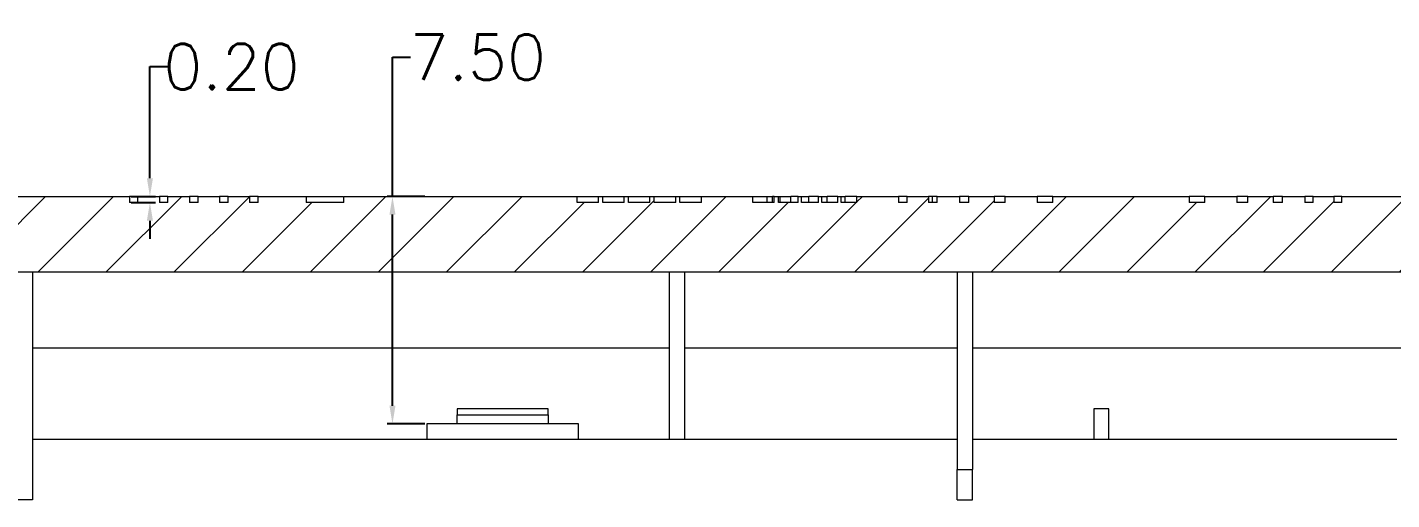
# Model space of a CAD drawing. Header units: inches. Extents: x 1846 to 3307, y 1126 to 1431.
# Drawn here: x 2106.57 to 2151.58, y 1263.78 to 1279.35 of the extents above; entities that cross this region are included whole.
import ezdxf

# ---------------------------------------------------------------- set-up
doc = ezdxf.new("R2010")
doc.units = ezdxf.units.IN
doc.header["$LTSCALE"] = 15
doc.styles.get("Standard").update_dxf_attribs({"font": 'txt', "bigfont": 'gbcbig.shx'})
doc.dimstyles.new('2', dxfattribs={"dimtxt": 1.5, "dimasz": 0.6, "dimexe": 0.18, "dimexo": 0.0625, "dimgap": 0.09, "dimtad": 0, "dimtih": 1, "dimtoh": 1, "dimzin": 0, "dimdsep": 46, "dimtxsty": 'Standard', "dimcen": 0, "dimadec": 0, "dimazin": 2, "dimtfac": 1, "dimtofl": 0, "dimtmove": 0, "dimatfit": 3, "dimfxl": 1, "dimtolj": 1, "dimtzin": 0, "dimarcsym": 0})

# ---------------------------------------------------------------- blocks, each defined once
blk = doc.blocks.new('*D506')
at = {"color": 0, "lineweight": -2}
for p, q in [((2118.618, 1273.775), (2118.618, 1278.369)), ((2118.618, 1278.369), (2119.218, 1278.369)), ((2119.686, 1273.775), (2118.438, 1273.775)), ((2118.618, 1266.875), (2118.618, 1273.175)), ((2119.686, 1266.275), (2118.438, 1266.275))]:
    blk.add_line(p, q, dxfattribs=at)
at = {"color": 0}
for points in [[(2118.518, 1273.175), (2118.718, 1273.175), (2118.618, 1273.775)], [(2118.518, 1266.875), (2118.718, 1266.875), (2118.618, 1266.275)]]:
    blk.add_solid(points, dxfattribs=at)
at = {"layer": 'Defpoints', "color": 0}
for p in [(2118.618, 1273.775), (2119.749, 1273.775), (2119.749, 1266.275)]:
    blk.add_point(p, dxfattribs=at)
at = {"color": 0, "insert": (2121.433, 1278.369), "char_height": 1.5, "attachment_point": 5}
blk.add_mtext('\\A1;7.50', dxfattribs=at)
blk = doc.blocks.new('*D507')
at = {"color": 0, "lineweight": -2}
for p, q in [((2110.618, 1274.375), (2110.618, 1278.056)), ((2110.618, 1278.056), (2111.218, 1278.056)), ((2110.004, 1273.775), (2110.798, 1273.775)), ((2110.004, 1273.575), (2110.798, 1273.575)), ((2110.618, 1272.975), (2110.618, 1272.375))]:
    blk.add_line(p, q, dxfattribs=at)
at = {"color": 0}
for points in [[(2110.518, 1274.375), (2110.718, 1274.375), (2110.618, 1273.775)], [(2110.518, 1272.975), (2110.718, 1272.975), (2110.618, 1273.575)]]:
    blk.add_solid(points, dxfattribs=at)
at = {"layer": 'Defpoints', "color": 0}
for p in [(2109.941, 1273.775), (2110.618, 1273.775), (2109.941, 1273.575)]:
    blk.add_point(p, dxfattribs=at)
at = {"color": 0, "insert": (2113.308, 1278.056), "char_height": 1.5, "attachment_point": 5}
blk.add_mtext('\\A1;0.20', dxfattribs=at)

msp = doc.modelspace()

# ---------------------------------------------------------------- hatches: boundary and pattern name
at = {"linetype": 'Continuous', "lineweight": 0}
h = msp.add_hatch(dxfattribs=at)
h.set_pattern_fill('ANSI31', color=4, scale=0.5, style=0)
h.set_pattern_definition([(45, (0, -27.4238), (-1.122532, 1.122532), [])])
edge = h.paths.add_edge_path(flags=0)
edge.add_line((2113.901, 1273.775), (2113.194, 1273.775))
edge.add_line((2113.194, 1273.775), (2113.194, 1273.575))
edge.add_line((2113.194, 1273.575), (2112.911, 1273.575))
edge.add_line((2112.911, 1273.575), (2112.911, 1273.775))
edge.add_line((2112.911, 1273.775), (2112.204, 1273.775))
edge.add_line((2112.204, 1273.775), (2112.204, 1273.575))
edge.add_line((2112.204, 1273.575), (2111.921, 1273.575))
edge.add_line((2111.921, 1273.575), (2111.921, 1273.775))
edge.add_line((2111.921, 1273.775), (2111.214, 1273.775))
edge.add_line((2111.214, 1273.775), (2111.214, 1273.575))
edge.add_line((2111.214, 1273.575), (2110.931, 1273.575))
edge.add_line((2110.931, 1273.575), (2110.931, 1273.775))
edge.add_line((2110.931, 1273.775), (2110.224, 1273.775))
edge.add_line((2110.224, 1273.775), (2110.224, 1273.575))
edge.add_line((2110.224, 1273.575), (2109.941, 1273.575))
edge.add_line((2109.941, 1273.575), (2109.941, 1273.775))
edge.add_line((2109.941, 1273.775), (2096.749, 1273.775))
edge.add_arc((2096.749, 1266.775), 7, 90, 180)
edge.add_line((2089.749, 1266.775), (2089.749, 1265.775))
edge.add_line((2089.749, 1265.775), (2090.749, 1265.775))
edge.add_line((2090.749, 1265.775), (2090.749, 1266.775))
edge.add_line((2090.749, 1266.775), (2091.749, 1266.775))
edge.add_line((2091.749, 1266.775), (2091.749, 1265.775))
edge.add_line((2091.749, 1265.775), (2092.249, 1265.775))
edge.add_line((2092.249, 1265.775), (2092.249, 1268.775))
edge.add_arc((2094.749, 1268.775), 2.5, 90, 180, ccw=False)
edge.add_arc((2096.149, 1266.475), 5, 90, 106.2602, ccw=False)
edge.add_line((2096.149, 1271.475), (2105.749, 1271.475))
edge.add_line((2105.749, 1271.475), (2105.749, 1271.275))
edge.add_line((2105.749, 1271.275), (2181.749, 1271.275))
edge.add_arc((2181.749, 1268.775), 2.5, 23.5782, 90, ccw=False)
edge.add_line((2184.04, 1269.775), (2184.648, 1269.775))
edge.add_line((2184.648, 1269.775), (2184.648, 1270.775))
edge.add_line((2184.648, 1270.775), (2185.665, 1270.775))
edge.add_line((2185.665, 1270.775), (2185.665, 1269.775))
edge.add_line((2185.665, 1269.775), (2187.073, 1269.775))
edge.add_arc((2180.749, 1266.775), 7, 25.3769, 90)
edge.add_line((2180.749, 1273.775), (2149.931, 1273.775))
edge.add_line((2149.931, 1273.775), (2149.931, 1273.575))
edge.add_line((2149.931, 1273.575), (2149.668, 1273.575))
edge.add_line((2149.668, 1273.575), (2149.668, 1273.775))
edge.add_line((2149.668, 1273.775), (2148.99, 1273.775))
edge.add_line((2148.99, 1273.775), (2148.99, 1273.575))
edge.add_line((2148.99, 1273.575), (2148.71, 1273.575))
edge.add_line((2148.71, 1273.575), (2148.71, 1273.775))
edge.add_line((2148.71, 1273.775), (2147.977, 1273.775))
edge.add_line((2147.977, 1273.775), (2147.977, 1273.575))
edge.add_line((2147.977, 1273.575), (2147.668, 1273.575))
edge.add_line((2147.668, 1273.575), (2147.668, 1273.775))
edge.add_line((2147.668, 1273.775), (2146.837, 1273.775))
edge.add_line((2146.837, 1273.775), (2146.837, 1273.575))
edge.add_line((2146.837, 1273.575), (2146.472, 1273.575))
edge.add_line((2146.472, 1273.575), (2146.472, 1273.775))
edge.add_line((2146.472, 1273.775), (2145.418, 1273.775))
edge.add_line((2145.418, 1273.775), (2145.418, 1273.575))
edge.add_line((2145.418, 1273.575), (2144.892, 1273.575))
edge.add_line((2144.892, 1273.575), (2144.892, 1273.775))
edge.add_line((2144.892, 1273.775), (2140.405, 1273.775))
edge.add_line((2140.405, 1273.775), (2140.405, 1273.575))
edge.add_line((2140.405, 1273.575), (2139.878, 1273.575))
edge.add_line((2139.878, 1273.575), (2139.878, 1273.775))
edge.add_line((2139.878, 1273.775), (2138.824, 1273.775))
edge.add_line((2138.824, 1273.775), (2138.824, 1273.575))
edge.add_line((2138.824, 1273.575), (2138.46, 1273.575))
edge.add_line((2138.46, 1273.575), (2138.46, 1273.775))
edge.add_line((2138.46, 1273.775), (2137.629, 1273.775))
edge.add_line((2137.629, 1273.775), (2137.629, 1273.575))
edge.add_line((2137.629, 1273.575), (2137.32, 1273.575))
edge.add_line((2137.32, 1273.575), (2137.32, 1273.775))
edge.add_line((2137.32, 1273.775), (2136.587, 1273.775))
edge.add_line((2136.587, 1273.775), (2136.587, 1273.575))
edge.add_line((2136.587, 1273.575), (2136.304, 1273.575))
edge.add_line((2136.304, 1273.575), (2136.304, 1273.775))
edge.add_line((2136.304, 1273.775), (2135.597, 1273.775))
edge.add_line((2135.597, 1273.775), (2135.597, 1273.575))
edge.add_line((2135.597, 1273.575), (2135.314, 1273.575))
edge.add_line((2135.314, 1273.575), (2135.314, 1273.775))
edge.add_line((2135.314, 1273.775), (2133.936, 1273.775))
edge.add_line((2133.936, 1273.775), (2133.936, 1273.575))
edge.add_line((2133.936, 1273.575), (2133.416, 1273.575))
edge.add_line((2133.416, 1273.575), (2133.416, 1273.775))
edge.add_line((2133.416, 1273.775), (2133.311, 1273.775))
edge.add_line((2133.311, 1273.775), (2133.311, 1273.575))
edge.add_line((2133.311, 1273.575), (2132.779, 1273.575))
edge.add_line((2132.779, 1273.575), (2132.779, 1273.775))
edge.add_line((2132.779, 1273.775), (2132.671, 1273.775))
edge.add_line((2132.671, 1273.775), (2132.671, 1273.575))
edge.add_line((2132.671, 1273.575), (2132.114, 1273.575))
edge.add_line((2132.114, 1273.575), (2132.114, 1273.775))
edge.add_line((2132.114, 1273.775), (2131.998, 1273.775))
edge.add_line((2131.998, 1273.775), (2131.998, 1273.575))
edge.add_line((2131.998, 1273.575), (2131.354, 1273.575))
edge.add_line((2131.354, 1273.575), (2131.354, 1273.775))
edge.add_line((2131.354, 1273.775), (2131.213, 1273.775))
edge.add_line((2131.213, 1273.775), (2131.213, 1273.575))
edge.add_line((2131.213, 1273.575), (2130.505, 1273.575))
edge.add_line((2130.505, 1273.575), (2130.505, 1273.775))
edge.add_line((2130.505, 1273.775), (2128.808, 1273.775))
edge.add_line((2128.808, 1273.775), (2128.808, 1273.575))
edge.add_line((2128.808, 1273.575), (2128.101, 1273.575))
edge.add_line((2128.101, 1273.575), (2128.101, 1273.775))
edge.add_line((2128.101, 1273.775), (2127.96, 1273.775))
edge.add_line((2127.96, 1273.775), (2127.96, 1273.575))
edge.add_line((2127.96, 1273.575), (2127.253, 1273.575))
edge.add_line((2127.253, 1273.575), (2127.253, 1273.775))
edge.add_line((2127.253, 1273.775), (2127.111, 1273.775))
edge.add_line((2127.111, 1273.775), (2127.111, 1273.575))
edge.add_line((2127.111, 1273.575), (2126.404, 1273.575))
edge.add_line((2126.404, 1273.575), (2126.404, 1273.775))
edge.add_line((2126.404, 1273.775), (2126.263, 1273.775))
edge.add_line((2126.263, 1273.775), (2126.263, 1273.575))
edge.add_line((2126.263, 1273.575), (2125.556, 1273.575))
edge.add_line((2125.556, 1273.575), (2125.556, 1273.775))
edge.add_line((2125.556, 1273.775), (2125.414, 1273.775))
edge.add_line((2125.414, 1273.775), (2125.414, 1273.575))
edge.add_line((2125.414, 1273.575), (2124.707, 1273.575))
edge.add_line((2124.707, 1273.575), (2124.707, 1273.775))
edge.add_line((2124.707, 1273.775), (2117.015, 1273.775))
edge.add_line((2117.015, 1273.775), (2117.015, 1273.575))
edge.add_line((2117.015, 1273.575), (2115.777, 1273.575))
edge.add_line((2115.777, 1273.575), (2115.777, 1273.775))
edge.add_line((2115.777, 1273.775), (2114.184, 1273.775))
edge.add_line((2114.184, 1273.775), (2114.184, 1273.575))
edge.add_line((2114.184, 1273.575), (2113.901, 1273.575))
edge.add_line((2113.901, 1273.575), (2113.901, 1273.775))

# ---------------------------------------------------------------- linework, layer by layer
at = {"color": 7, "linetype": 'Continuous', "lineweight": 15}
for p, q in [((2096.749, 1273.775), (2109.941, 1273.775)), ((2109.941, 1273.775), (2109.941, 1273.575)), ((2110.224, 1273.775), (2109.941, 1273.775)), ((2110.224, 1273.575), (2110.224, 1273.775)), ((2110.224, 1273.775), (2110.931, 1273.775)), ((2110.931, 1273.775), (2110.931, 1273.575)), ((2111.214, 1273.775), (2110.931, 1273.775)), ((2111.214, 1273.575), (2111.214, 1273.775)), ((2111.214, 1273.775), (2111.921, 1273.775)), ((2111.921, 1273.775), (2111.921, 1273.575)), ((2112.204, 1273.775), (2111.921, 1273.775)), ((2112.204, 1273.575), (2112.204, 1273.775)), ((2112.204, 1273.775), (2112.911, 1273.775)), ((2112.911, 1273.775), (2112.911, 1273.575)), ((2113.194, 1273.775), (2112.911, 1273.775)), ((2113.194, 1273.575), (2113.194, 1273.775)), ((2113.194, 1273.775), (2113.901, 1273.775)), ((2113.901, 1273.775), (2113.901, 1273.575)), ((2114.184, 1273.775), (2113.901, 1273.775)), ((2114.184, 1273.575), (2114.184, 1273.775)), ((2114.184, 1273.775), (2115.777, 1273.775)), ((2115.777, 1273.775), (2115.777, 1273.575)), ((2115.777, 1273.775), (2116.996, 1273.775)), ((2117.015, 1273.575), (2117.015, 1273.775)), ((2117.015, 1273.775), (2124.707, 1273.775)), ((2124.707, 1273.575), (2124.707, 1273.775)), ((2124.707, 1273.775), (2125.414, 1273.775)), ((2125.414, 1273.575), (2125.414, 1273.775)), ((2125.414, 1273.775), (2125.556, 1273.775)), ((2125.556, 1273.575), (2125.556, 1273.775)), ((2125.556, 1273.775), (2126.263, 1273.775)), ((2126.263, 1273.575), (2126.263, 1273.775)), ((2126.263, 1273.775), (2126.404, 1273.775)), ((2126.404, 1273.575), (2126.404, 1273.775)), ((2126.404, 1273.775), (2127.111, 1273.775)), ((2127.111, 1273.575), (2127.111, 1273.775)), ((2127.111, 1273.775), (2127.253, 1273.775)), ((2127.253, 1273.575), (2127.253, 1273.775)), ((2127.253, 1273.775), (2127.96, 1273.775)), ((2127.96, 1273.575), (2127.96, 1273.775)), ((2127.96, 1273.775), (2128.101, 1273.775)), ((2128.101, 1273.575), (2128.101, 1273.775)), ((2128.101, 1273.775), (2128.808, 1273.775)), ((2128.808, 1273.575), (2128.808, 1273.775)), ((2128.808, 1273.775), (2130.505, 1273.775)), ((2130.505, 1273.575), (2130.505, 1273.775)), ((2130.505, 1273.775), (2130.977, 1273.775)), ((2130.977, 1273.575), (2130.977, 1273.775)), ((2130.977, 1273.775), (2131.153, 1273.775)), ((2131.153, 1273.575), (2131.153, 1273.775)), ((2131.213, 1273.775), (2131.153, 1273.775)), ((2131.213, 1273.575), (2131.213, 1273.775)), ((2131.213, 1273.775), (2131.354, 1273.775)), ((2131.354, 1273.575), (2131.354, 1273.775)), ((2131.354, 1273.775), (2131.401, 1273.775)), ((2131.401, 1273.575), (2131.401, 1273.775)), ((2131.401, 1273.775), (2131.753, 1273.775)), ((2131.753, 1273.575), (2131.753, 1273.775)), ((2131.998, 1273.775), (2131.753, 1273.775)), ((2131.998, 1273.575), (2131.998, 1273.775)), ((2131.998, 1273.775), (2132.114, 1273.775)), ((2132.114, 1273.575), (2132.114, 1273.775)), ((2132.114, 1273.775), (2132.353, 1273.775)), ((2132.353, 1273.575), (2132.353, 1273.775)), ((2132.671, 1273.775), (2132.353, 1273.775)), ((2132.671, 1273.575), (2132.671, 1273.775)), ((2132.671, 1273.775), (2132.779, 1273.775)), ((2132.779, 1273.575), (2132.779, 1273.775)), ((2132.779, 1273.775), (2132.953, 1273.775)), ((2132.953, 1273.575), (2132.953, 1273.775)), ((2133.311, 1273.775), (2132.953, 1273.775)), ((2133.311, 1273.575), (2133.311, 1273.775)), ((2133.311, 1273.775), (2133.416, 1273.775)), ((2133.416, 1273.575), (2133.416, 1273.775)), ((2133.416, 1273.775), (2133.553, 1273.775)), ((2133.553, 1273.575), (2133.553, 1273.775)), ((2133.936, 1273.775), (2133.553, 1273.775)), ((2133.936, 1273.575), (2133.936, 1273.775)), ((2133.936, 1273.775), (2135.314, 1273.775)), ((2135.314, 1273.775), (2135.314, 1273.575)), ((2135.597, 1273.775), (2135.314, 1273.775)), ((2135.597, 1273.575), (2135.597, 1273.775)), ((2135.597, 1273.775), (2136.304, 1273.775)), ((2136.304, 1273.775), (2136.304, 1273.575)), ((2136.426, 1273.775), (2136.304, 1273.775)), ((2136.426, 1273.575), (2136.426, 1273.775)), ((2136.587, 1273.775), (2136.426, 1273.775)), ((2136.587, 1273.575), (2136.587, 1273.775)), ((2136.587, 1273.775), (2137.32, 1273.775)), ((2137.32, 1273.775), (2137.32, 1273.575)), ((2137.629, 1273.775), (2137.32, 1273.775)), ((2137.629, 1273.575), (2137.629, 1273.775)), ((2137.629, 1273.775), (2138.46, 1273.775)), ((2138.46, 1273.775), (2138.46, 1273.575)), ((2138.824, 1273.775), (2138.46, 1273.775)), ((2138.824, 1273.575), (2138.824, 1273.775)), ((2138.824, 1273.775), (2139.878, 1273.775)), ((2139.878, 1273.775), (2139.878, 1273.575)), ((2140.405, 1273.775), (2139.878, 1273.775)), ((2140.405, 1273.575), (2140.405, 1273.775)), ((2140.405, 1273.775), (2144.892, 1273.775)), ((2144.892, 1273.775), (2144.892, 1273.575)), ((2145.418, 1273.775), (2144.892, 1273.775)), ((2145.418, 1273.575), (2145.418, 1273.775)), ((2145.418, 1273.775), (2146.472, 1273.775)), ((2146.472, 1273.775), (2146.472, 1273.575)), ((2146.837, 1273.775), (2146.472, 1273.775)), ((2146.837, 1273.575), (2146.837, 1273.775)), ((2146.837, 1273.775), (2147.668, 1273.775)), ((2147.668, 1273.775), (2147.668, 1273.575)), ((2147.977, 1273.775), (2147.668, 1273.775)), ((2147.977, 1273.575), (2147.977, 1273.775)), ((2147.977, 1273.775), (2148.71, 1273.775)), ((2148.71, 1273.775), (2148.71, 1273.575)), ((2148.99, 1273.775), (2148.71, 1273.775)), ((2148.99, 1273.575), (2148.99, 1273.775)), ((2148.99, 1273.775), (2149.668, 1273.775)), ((2149.668, 1273.775), (2149.668, 1273.575)), ((2149.931, 1273.775), (2149.668, 1273.775)), ((2149.931, 1273.575), (2149.931, 1273.775)), ((2149.931, 1273.775), (2180.749, 1273.775)), ((2110.224, 1273.575), (2109.941, 1273.575)), ((2111.214, 1273.575), (2110.931, 1273.575)), ((2112.204, 1273.575), (2111.921, 1273.575)), ((2113.194, 1273.575), (2112.911, 1273.575)), ((2114.184, 1273.575), (2113.901, 1273.575)), ((2117.015, 1273.575), (2115.777, 1273.575)), ((2125.414, 1273.575), (2124.707, 1273.575)), ((2126.263, 1273.575), (2125.556, 1273.575)), ((2127.111, 1273.575), (2126.404, 1273.575)), ((2127.96, 1273.575), (2127.253, 1273.575)), ((2128.808, 1273.575), (2128.101, 1273.575)), ((2131.213, 1273.575), (2130.505, 1273.575)), ((2131.998, 1273.575), (2131.354, 1273.575)), ((2132.671, 1273.575), (2132.114, 1273.575)), ((2133.311, 1273.575), (2132.779, 1273.575)), ((2133.936, 1273.575), (2133.416, 1273.575)), ((2135.597, 1273.575), (2135.314, 1273.575)), ((2136.587, 1273.575), (2136.304, 1273.575)), ((2137.629, 1273.575), (2137.32, 1273.575)), ((2138.824, 1273.575), (2138.46, 1273.575)), ((2140.405, 1273.575), (2139.878, 1273.575)), ((2145.418, 1273.575), (2144.892, 1273.575)), ((2146.837, 1273.575), (2146.472, 1273.575)), ((2147.977, 1273.575), (2147.668, 1273.575)), ((2148.99, 1273.575), (2148.71, 1273.575)), ((2149.931, 1273.575), (2149.668, 1273.575)), ((2181.749, 1271.275), (2105.749, 1271.275)), ((2106.749, 1271.275), (2106.749, 1263.775)), ((2127.749, 1271.275), (2127.749, 1265.775)), ((2128.249, 1271.275), (2128.249, 1265.775)), ((2137.249, 1271.275), (2137.249, 1264.775)), ((2137.749, 1271.275), (2137.749, 1264.775)), ((2127.749, 1268.775), (2106.749, 1268.775)), ((2137.249, 1268.775), (2128.249, 1268.775)), ((2157.749, 1268.775), (2137.749, 1268.775)), ((2120.749, 1266.775), (2120.749, 1266.575)), ((2123.749, 1266.775), (2120.749, 1266.775)), ((2120.749, 1266.575), (2123.749, 1266.575)), ((2120.749, 1266.275), (2120.749, 1266.575)), ((2123.749, 1266.575), (2123.749, 1266.775)), ((2123.749, 1266.575), (2123.749, 1266.275)), ((2141.749, 1266.775), (2141.749, 1265.775)), ((2142.249, 1266.775), (2141.749, 1266.775)), ((2142.249, 1265.775), (2142.249, 1266.775)), ((2119.749, 1266.275), (2119.749, 1265.775)), ((2120.749, 1266.275), (2119.749, 1266.275)), ((2123.749, 1266.275), (2120.749, 1266.275)), ((2124.749, 1266.275), (2123.749, 1266.275)), ((2124.749, 1265.775), (2124.749, 1266.275)), ((2106.749, 1265.775), (2119.749, 1265.775)), ((2119.749, 1265.775), (2124.749, 1265.775)), ((2124.749, 1265.775), (2127.749, 1265.775)), ((2127.749, 1265.775), (2128.249, 1265.775)), ((2128.249, 1265.775), (2137.249, 1265.775)), ((2137.749, 1265.775), (2141.749, 1265.775)), ((2141.749, 1265.775), (2142.249, 1265.775)), ((2142.249, 1265.775), (2151.749, 1265.775)), ((2137.249, 1264.775), (2137.749, 1264.775)), ((2137.249, 1263.775), (2137.249, 1264.775)), ((2137.749, 1263.775), (2137.749, 1264.775)), ((2106.749, 1263.775), (2106.249, 1263.775)), ((2137.249, 1263.775), (2137.749, 1263.775))]:
    msp.add_line(p, q, dxfattribs=at)

# ---------------------------------------------------------------- dimensions: what is measured, and where the dimension line sits
for base, p1, p2, picture, middle in [((2110.618, 1273.775), (2109.941, 1273.575), (2109.941, 1273.775), '*D507', (2113.308, 1278.056)), ((2118.618, 1273.775), (2119.749, 1266.275), (2119.749, 1273.775), '*D506', (2121.433, 1278.369))]:
    dim = msp.add_linear_dim(base=base, p1=p1, p2=p2, angle=90, dimstyle='2')
    dim.commit()
    dim.dimension.update_dxf_attribs({"geometry": picture, "text_midpoint": middle, "dimtype": 160})

doc.saveas('drawing.dxf')
